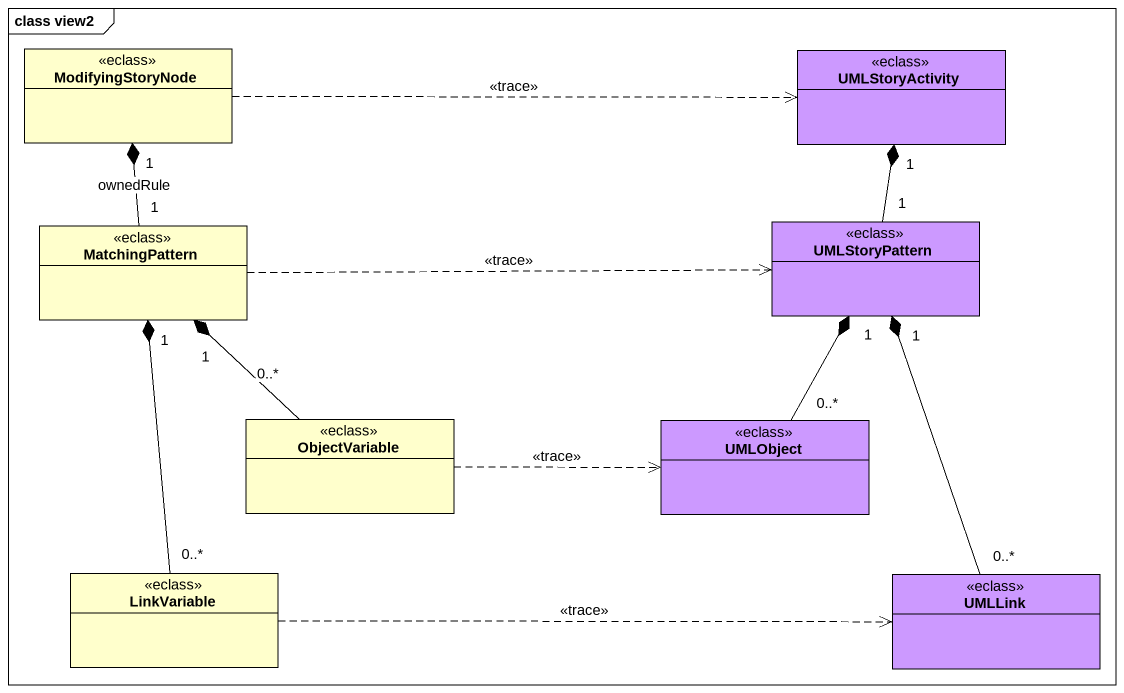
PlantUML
@startuml
mainframe class view2
hide circle
hide empty members
class ModifyingStoryNode <<eclass>>
class UMLStoryActivity <<eclass>> #CC99FF
class MatchingPattern <<eclass>>
class UMLStoryPattern <<eclass>> #CC99FF
class ObjectVariable <<eclass>>
class UMLObject <<eclass>> #CC99FF
class LinkVariable <<eclass>>
class UMLLink <<eclass>> #CC99FF
ModifyingStoryNode .right.> UMLStoryActivity : <<trace>>
MatchingPattern "1" -up-* "1" ModifyingStoryNode : ownedRule
MatchingPattern .right.> UMLStoryPattern : <<trace>>
UMLStoryPattern "1" -up-* "1" UMLStoryActivity
ObjectVariable "0..*" -up-* "1" MatchingPattern
ObjectVariable .right.> UMLObject : <<trace>>
UMLObject "0..*" -up-* "1" UMLStoryPattern
LinkVariable "0..*" -up-* "1" MatchingPattern
LinkVariable .right.> UMLLink : <<trace>>
UMLLink "0..*" -up-* "1" UMLStoryPattern
@enduml
